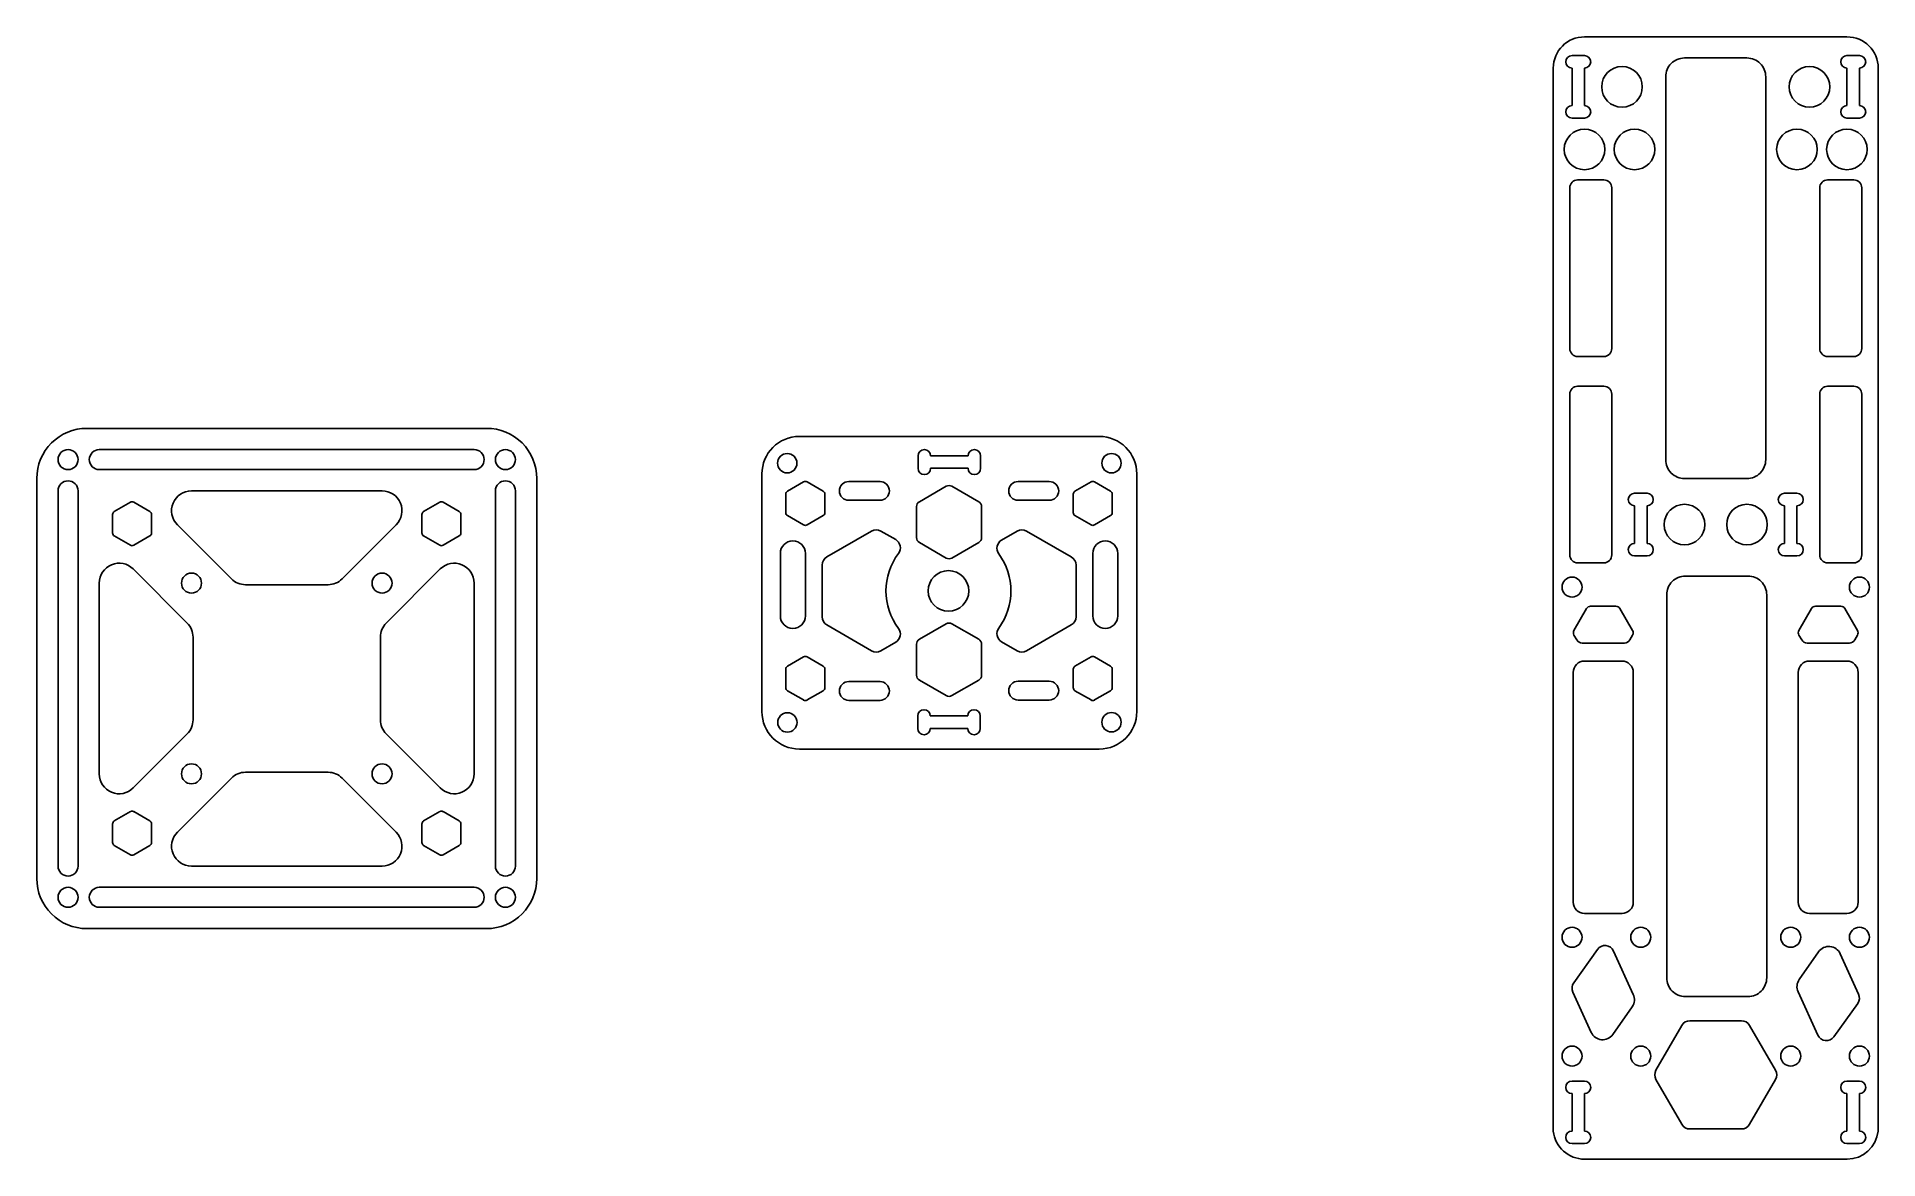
# Model space of a CAD drawing. Header units: millimetres. Extents: x -90 to 205, y -37 to 143.
import ezdxf

# ---------------------------------------------------------------- set-up
doc = ezdxf.new("R2010")
doc.units = ezdxf.units.MM
doc.layers.get('0').update_dxf_attribs({"lineweight": 25, "true_color": 0xffffff})

msp = doc.modelspace()

# ---------------------------------------------------------------- linework, layer by layer
for p, q in [((199.71, 142.61), (157.71, 142.61)), ((155.71, 139.61), (157.71, 139.61)), ((199.71, 139.61), (201.71, 139.61)), ((152.71, -32.39), (152.71, 137.61)), ((155.71, 137.61), (155.71, 131.61)), ((157.71, 131.61), (157.71, 137.61)), ((170.71, 136.23), (170.71, 74.98)), ((186.71, 74.98), (186.71, 136.23)), ((199.71, 137.61), (199.71, 131.61)), ((201.71, 131.61), (201.71, 137.61)), ((204.71, -32.39), (204.71, 137.61)), ((155.71, 129.61), (157.71, 129.61)), ((199.71, 129.61), (201.71, 129.61)), ((155.35, 118.47), (155.35, 92.75)), ((162.07, 92.75), (162.07, 118.47)), ((195.35, 118.47), (195.35, 92.75)), ((202.07, 92.75), (202.07, 118.47)), ((155.35, 85.47), (155.35, 59.75)), ((162.07, 59.75), (162.07, 85.47)), ((195.35, 85.47), (195.35, 59.75)), ((202.07, 59.75), (202.07, 85.47)), ((80.05, 78.71), (32.05, 78.71)), ((-20, 76.6), (-80, 76.6)), ((51.05, 75.61), (51.05, 73.61)), ((53.05, 75.61), (59.05, 75.61)), ((61.05, 75.61), (61.05, 73.61)), ((-20, 73.4), (-80, 73.4)), ((26.05, 72.71), (26.05, 34.71)), ((30.15, 69.96), (32.73, 71.44)), ((33.27, 71.44), (35.85, 69.96)), ((39.95, 71.5), (44.95, 71.5)), ((51.25, 68.26), (55.55, 70.74)), ((59.05, 73.61), (53.05, 73.61)), ((56.45, 70.74), (60.75, 68.26)), ((67.05, 71.5), (72.05, 71.5)), ((76.15, 69.96), (78.73, 71.44)), ((79.27, 71.44), (81.85, 69.96)), ((86.05, 34.71), (86.05, 72.71)), ((-86.6, 10), (-86.6, 70)), ((-83.4, 10), (-83.4, 70)), ((-77.6, 66.7), (-75.02, 68.19)), ((-74.48, 68.19), (-71.9, 66.7)), ((-28.1, 66.7), (-25.52, 68.19)), ((-24.98, 68.19), (-22.4, 66.7)), ((-16.6, 10), (-16.6, 70)), ((-13.4, 10), (-13.4, 70)), ((29.88, 66.51), (29.88, 69.49)), ((36.12, 66.51), (36.12, 69.49)), ((39.95, 68.5), (44.95, 68.5)), ((67.05, 68.5), (72.05, 68.5)), ((75.88, 66.51), (75.88, 69.49)), ((82.12, 66.51), (82.12, 69.49)), ((167.71, 69.61), (165.71, 69.61)), ((189.71, 69.61), (191.71, 69.61)), ((-77.87, 66.24), (-77.87, 63.26)), ((-71.63, 66.24), (-71.63, 63.26)), ((-28.37, 66.24), (-28.37, 63.26)), ((-22.13, 66.24), (-22.13, 63.26)), ((32.73, 64.56), (30.15, 66.04)), ((35.85, 66.04), (33.27, 64.56)), ((50.8, 62.52), (50.8, 67.48)), ((61.2, 62.52), (61.2, 67.48)), ((78.73, 64.56), (76.15, 66.04)), ((81.85, 66.04), (79.27, 64.56)), ((165.71, 67.61), (165.71, 61.61)), ((167.71, 61.61), (167.71, 67.61)), ((189.71, 67.61), (189.71, 61.61)), ((191.71, 61.61), (191.71, 67.61)), ((-75.02, 61.3), (-77.6, 62.79)), ((-71.9, 62.79), (-74.48, 61.3)), ((-25.52, 61.3), (-28.1, 62.79)), ((-22.4, 62.79), (-24.98, 61.3)), ((43.59, 63.57), (36.43, 59.43)), ((47.46, 62.2), (45.09, 63.57)), ((64.41, 62.12), (66.91, 63.57)), ((68.41, 63.57), (75.57, 59.43)), ((29, 50), (29, 60)), ((33, 50), (33, 60)), ((55.55, 59.26), (51.25, 61.74)), ((60.75, 61.74), (56.45, 59.26)), ((79, 50), (79, 60)), ((83, 50), (83, 60)), ((167.71, 59.61), (165.71, 59.61)), ((189.71, 59.61), (191.71, 59.61)), ((35.68, 58.13), (35.68, 49.87)), ((76.32, 58.13), (76.32, 49.87)), ((170.87, 53.38), (170.87, -7.87)), ((186.87, -7.87), (186.87, 53.38)), ((156.02, 47.67), (158.05, 51.18)), ((158.68, 51.55), (162.73, 51.55)), ((165.4, 47.67), (163.37, 51.18)), ((192.02, 47.67), (194.05, 51.18)), ((194.68, 51.55), (198.73, 51.55)), ((201.4, 47.67), (199.37, 51.18)), ((36.43, 48.57), (43.59, 44.43)), ((51.25, 46.26), (55.55, 48.74)), ((56.45, 48.74), (60.75, 46.26)), ((75.57, 48.57), (68.41, 44.43)), ((45.09, 44.43), (47.46, 45.8)), ((50.8, 40.52), (50.8, 45.48)), ((61.2, 40.52), (61.2, 45.48)), ((66.91, 44.43), (64.41, 45.88)), ((156.47, 46.16), (156.02, 46.94)), ((164.1, 45.67), (157.32, 45.67)), ((164.95, 46.16), (165.4, 46.94)), ((192.47, 46.16), (192.02, 46.94)), ((200.1, 45.67), (193.32, 45.67)), ((200.95, 46.16), (201.4, 46.94)), ((29.88, 38.51), (29.88, 41.49)), ((30.15, 41.96), (32.73, 43.44)), ((33.27, 43.44), (35.85, 41.96)), ((36.12, 38.51), (36.12, 41.49)), ((75.88, 38.51), (75.88, 41.49)), ((76.15, 41.96), (78.73, 43.44)), ((79.27, 43.44), (81.85, 41.96)), ((82.12, 38.51), (82.12, 41.49)), ((39.95, 39.5), (44.95, 39.5)), ((55.55, 37.26), (51.25, 39.74)), ((60.75, 39.74), (56.45, 37.26)), ((67.05, 39.55), (72.05, 39.55)), ((155.91, 40.98), (155.91, 4.23)), ((165.51, 4.23), (165.51, 40.98)), ((191.91, 40.98), (191.91, 4.23)), ((201.51, 4.23), (201.51, 40.98)), ((32.73, 36.56), (30.15, 38.04)), ((35.85, 38.04), (33.27, 36.56)), ((39.95, 36.5), (44.95, 36.5)), ((67.05, 36.55), (72.05, 36.55)), ((78.73, 36.56), (76.15, 38.04)), ((81.85, 38.04), (79.27, 36.56)), ((51, 34), (51, 32)), ((53, 34), (59, 34)), ((61, 34), (61, 32)), ((59, 32), (53, 32)), ((80.05, 28.71), (32.05, 28.71)), ((-77.6, 17.21), (-75.02, 18.7)), ((-74.48, 18.7), (-71.9, 17.21)), ((-28.1, 17.21), (-25.52, 18.7)), ((-24.98, 18.7), (-22.4, 17.21)), ((-77.87, 16.74), (-77.87, 13.76)), ((-71.63, 16.74), (-71.63, 13.76)), ((-28.37, 16.74), (-28.37, 13.76)), ((-22.13, 16.74), (-22.13, 13.76)), ((-75.02, 11.81), (-77.6, 13.3)), ((-71.9, 13.3), (-74.48, 11.81)), ((-25.52, 11.81), (-28.1, 13.3)), ((-22.4, 13.3), (-24.98, 11.81)), ((-20, 6.6), (-80, 6.6)), ((-20, 3.4), (-80, 3.4)), ((155.98, -8.66), (159.77, -3.34)), ((162.36, -3.59), (165.52, -10.52)), ((195.17, -3.71), (192.07, -8.14)), ((198.63, -4.03), (201.57, -10.48)), ((158.78, -16.61), (155.84, -10.16)), ((195.05, -17.05), (191.89, -10.12)), ((162.24, -16.93), (165.34, -12.5)), ((182.84, -14.73), (174.57, -14.73)), ((201.43, -11.97), (197.63, -17.3)), ((173.27, -15.48), (169.14, -22.64)), ((184.14, -15.48), (188.27, -22.64)), ((155.71, -24.39), (157.71, -24.39)), ((155.71, -26.39), (155.71, -32.39)), ((157.71, -32.39), (157.71, -26.39)), ((169.14, -24.14), (173.27, -31.3)), ((188.27, -24.14), (184.14, -31.3)), ((199.71, -24.39), (201.71, -24.39)), ((199.71, -26.39), (199.71, -32.39)), ((201.71, -32.39), (201.71, -26.39)), ((182.84, -32.05), (174.57, -32.05)), ((155.71, -34.39), (157.71, -34.39)), ((199.71, -34.39), (201.71, -34.39)), ((199.73, -36.87), (157.73, -36.87))]:
    msp.add_line(p, q)
for points in [[(170.71, 136.23, -0.414214), (173.71, 139.23)], [(183.71, 139.23, -0.414214), (186.71, 136.23)], [(155.35, 118.47, -0.414214), (156.61, 119.73)], [(160.81, 119.73, -0.414214), (162.07, 118.47)], [(195.35, 118.47, -0.414214), (196.61, 119.73)], [(200.81, 119.73, -0.414214), (202.07, 118.47)], [(155.35, 92.75, 0.414214), (156.61, 91.49)], [(160.81, 91.49, 0.414214), (162.07, 92.75)], [(195.35, 92.75, 0.414214), (196.61, 91.49)], [(200.81, 91.49, 0.414214), (202.07, 92.75)], [(155.35, 85.47, -0.414214), (156.61, 86.73)], [(160.81, 86.73, -0.414214), (162.07, 85.47)], [(195.35, 85.47, -0.414214), (196.61, 86.73)], [(200.81, 86.73, -0.414214), (202.07, 85.47)], [(170.71, 74.98, 0.414214), (173.71, 71.98)], [(183.71, 71.98, 0.414214), (186.71, 74.98)], [(38.45, 70, -0.414214), (39.95, 71.5)], [(44.95, 71.5, -0.414214), (46.45, 70)], [(65.55, 70, -0.414214), (67.05, 71.5)], [(72.05, 71.5, -0.414214), (73.55, 70)], [(39.95, 68.5, -0.414214), (38.45, 70)], [(46.45, 70, -0.414214), (44.95, 68.5)], [(67.05, 68.5, -0.414214), (65.55, 70)], [(73.55, 70, -0.414214), (72.05, 68.5)], [(155.35, 59.75, 0.414214), (156.61, 58.49)], [(160.81, 58.49, 0.414214), (162.07, 59.75)], [(195.35, 59.75, 0.414214), (196.61, 58.49)], [(200.81, 58.49, 0.414214), (202.07, 59.75)], [(170.87, 53.38, -0.414214), (173.87, 56.38)], [(183.87, 56.38, -0.414214), (186.87, 53.38)], [(155.91, 40.98, -0.414214), (157.71, 42.78)], [(163.71, 42.78, -0.414214), (165.51, 40.98)], [(191.91, 40.98, -0.414214), (193.71, 42.78)], [(199.71, 42.78, -0.414214), (201.51, 40.98)], [(38.45, 38, -0.414214), (39.95, 39.5)], [(44.95, 39.5, -0.414214), (46.45, 38)], [(65.55, 38.05, -0.414214), (67.05, 39.55)], [(72.05, 39.55, -0.414214), (73.55, 38.05)], [(39.95, 36.5, -0.414214), (38.45, 38)], [(46.45, 38, -0.414214), (44.95, 36.5)], [(67.05, 36.55, -0.414214), (65.55, 38.05)], [(73.55, 38.05, -0.414214), (72.05, 36.55)], [(155.91, 4.23, 0.414214), (157.71, 2.43)], [(163.71, 2.43, 0.414214), (165.51, 4.23)], [(191.91, 4.23, 0.414214), (193.71, 2.43)], [(199.71, 2.43, 0.414214), (201.51, 4.23)], [(170.87, -7.87, 0.414214), (173.87, -10.87)], [(183.87, -10.87, 0.414214), (186.87, -7.87)]]:
    msp.add_lwpolyline(points, format="xyb")
for points in [[(173.71, 139.23), (183.71, 139.23)], [(156.61, 119.73), (160.81, 119.73)], [(196.61, 119.73), (200.81, 119.73)], [(156.61, 91.49), (160.81, 91.49)], [(196.61, 91.49), (200.81, 91.49)], [(156.61, 86.73), (160.81, 86.73)], [(196.61, 86.73), (200.81, 86.73)], [(173.71, 71.98), (183.71, 71.98)], [(38.45, 70), (38.45, 70)], [(46.45, 70), (46.45, 70)], [(65.55, 70), (65.55, 70)], [(73.55, 70), (73.55, 70)], [(156.61, 58.49), (160.81, 58.49)], [(173.87, 56.38), (183.87, 56.38)], [(196.61, 58.49), (200.81, 58.49)], [(157.71, 42.78), (163.71, 42.78)], [(193.71, 42.78), (199.71, 42.78)], [(38.45, 38), (38.45, 38)], [(46.45, 38), (46.45, 38)], [(65.55, 38.05), (65.55, 38.05)], [(73.55, 38.05), (73.55, 38.05)], [(157.71, 2.43), (163.71, 2.43)], [(193.71, 2.43), (199.71, 2.43)], [(173.87, -10.87), (183.87, -10.87)]]:
    msp.add_lwpolyline(points)
for points in [[(-90, 8, 0.414214), (-82, 0), (-18, 0, 0.414214), (-10, 8), (-10, 72, 0.414214), (-18, 80), (-82, 80, 0.414214), (-90, 72)], [(-41.14, 55.93, -0.198912), (-43.39, 55), (-56.61, 55, -0.198912), (-58.86, 55.93), (-67.51, 64.58, -0.668179), (-65.26, 70), (-34.74, 70, -0.668179), (-32.49, 64.58)], [(-65, 33.39, -0.198912), (-65.93, 31.14), (-74.58, 22.49, -0.668179), (-80, 24.74), (-80, 55.26, -0.668179), (-74.58, 57.51), (-65.93, 48.86, -0.198912), (-65, 46.61)], [(-35, 46.61, -0.198912), (-34.07, 48.86), (-25.42, 57.51, -0.668179), (-20, 55.26), (-20, 24.74, -0.668179), (-25.42, 22.49), (-34.07, 31.14, -0.198912), (-35, 33.39)], [(-43.39, 25, -0.198912), (-41.14, 24.07), (-32.49, 15.42, -0.668179), (-34.74, 10), (-65.26, 10, -0.668179), (-67.51, 15.42), (-58.86, 24.07, -0.198912), (-56.61, 25)]]:
    msp.add_lwpolyline(points, format="xyb", close=True)
for centre, radius in [((163.71, 134.61), 3.25), ((193.71, 134.61), 3.25), ((157.71, 124.61), 3.25), ((165.71, 124.61), 3.25), ((191.71, 124.61), 3.25), ((199.71, 124.61), 3.25), ((-85, 75), 1.6), ((-15, 75), 1.6), ((30.1, 74.43), 1.55), ((82, 74.43), 1.55), ((173.71, 64.61), 3.25), ((183.71, 64.61), 3.25), ((29, 60), 0), ((-65.25, 55.25), 1.6), ((-34.75, 55.25), 1.6), ((55.91, 54), 3.25), ((155.71, 54.61), 1.6), ((201.71, 54.61), 1.6), ((30.13, 32.97), 1.55), ((82, 33), 1.55), ((-65.25, 24.75), 1.6), ((-34.75, 24.75), 1.6), ((-85, 5), 1.6), ((-15, 5), 1.6), ((155.71, -1.39), 1.6), ((166.71, -1.39), 1.6), ((190.71, -1.39), 1.6), ((201.71, -1.39), 1.6), ((155.71, -20.39), 1.6), ((166.71, -20.39), 1.6), ((190.71, -20.39), 1.6), ((201.71, -20.39), 1.6)]:
    msp.add_circle(centre, radius)
for centre, radius, start, end in [((157.71, 137.61), 5, 90, 180), ((199.71, 137.61), 5, 0, 90), ((155.71, 138.61), 1, 90, 270), ((157.71, 138.61), 1, 270, 90), ((199.71, 138.61), 1, 90, 270), ((201.71, 138.61), 1, 270, 90), ((155.71, 130.61), 1, 90, 270), ((157.71, 130.61), 1, 270, 90), ((199.71, 130.61), 1, 90, 270), ((201.71, 130.61), 1, 270, 90), ((32.05, 72.71), 6, 90, 180), ((80.05, 72.71), 6, 0, 90), ((-80, 75), 1.6, 90, 270), ((-20, 75), 1.6, 270, 90), ((52.05, 75.61), 1, 0, 180), ((60.05, 75.61), 1, 0, 180), ((-85, 70), 1.6, 0, 180), ((-15, 70), 1.6, 0, 180), ((33, 70.98), 0.54, 60, 120), ((52.05, 73.61), 1, 180, 0), ((56, 69.96), 0.9, 60, 120), ((60.05, 73.61), 1, 180, 0), ((79, 70.98), 0.54, 60, 120), ((-74.75, 67.73), 0.54, 60, 120), ((-25.25, 67.73), 0.54, 60, 120), ((30.42, 69.49), 0.54, 120, 180), ((35.58, 69.49), 0.54, 0, 60), ((51.7, 67.48), 0.9, 120, 180), ((60.3, 67.48), 0.9, 0, 60), ((76.42, 69.49), 0.54, 120, 180), ((81.58, 69.49), 0.54, 0, 60), ((165.71, 68.61), 1, 90, 270), ((167.71, 68.61), 1, 270, 90), ((189.71, 68.61), 1, 90, 270), ((191.71, 68.61), 1, 270, 90), ((-77.33, 66.24), 0.54, 120, 180), ((-72.17, 66.24), 0.54, 0, 60), ((-27.83, 66.24), 0.54, 120, 180), ((-22.67, 66.24), 0.54, 0, 60), ((30.42, 66.51), 0.54, 180, 240), ((35.58, 66.51), 0.54, 300, 0), ((76.42, 66.51), 0.54, 180, 240), ((81.58, 66.51), 0.54, 300, 0), ((-77.33, 63.26), 0.54, 180, 240), ((-72.17, 63.26), 0.54, 300, 0), ((-27.83, 63.26), 0.54, 180, 240), ((-22.67, 63.26), 0.54, 300, 0), ((31, 60), 2, 0, 180), ((33, 65.02), 0.54, 240, 300), ((44.34, 62.27), 1.5, 60, 120), ((46.71, 60.9), 1.5, 323.1228, 60), ((51.7, 62.52), 0.9, 180, 240), ((60.3, 62.52), 0.9, 300, 0), ((65.16, 60.83), 1.5, 120, 216.4066), ((67.66, 62.27), 1.5, 60, 120), ((79, 65.02), 0.54, 240, 300), ((81, 60), 2, 0, 180), ((-74.75, 61.77), 0.54, 240, 300), ((-25.25, 61.77), 0.54, 240, 300), ((37.18, 58.13), 1.5, 120, 180), ((55.91, 54), 10, 143.1228, 216.8772), ((56, 60.04), 0.9, 240, 300), ((55.91, 54), 10, 323.5934, 36.4066), ((74.82, 58.13), 1.5, 0, 60), ((165.71, 60.61), 1, 90, 270), ((167.71, 60.61), 1, 270, 90), ((189.71, 60.61), 1, 90, 270), ((191.71, 60.61), 1, 270, 90), ((158.68, 50.81), 0.735, 90, 150), ((162.73, 50.81), 0.735, 30, 90), ((194.68, 50.81), 0.735, 90, 150), ((198.73, 50.81), 0.735, 30, 90), ((31, 50), 2, 180, 0), ((37.18, 49.87), 1.5, 180, 240), ((46.71, 47.1), 1.5, 300, 36.8772), ((56, 47.96), 0.9, 60, 120), ((65.16, 47.17), 1.5, 143.5934, 240), ((74.82, 49.87), 1.5, 300, 0), ((81, 50), 2, 180, 0), ((156.66, 47.3), 0.735, 150, 210), ((164.76, 47.3), 0.735, 330, 30), ((192.66, 47.3), 0.735, 150, 210), ((200.76, 47.3), 0.735, 330, 30), ((44.34, 45.73), 1.5, 240, 300), ((51.7, 45.48), 0.9, 120, 180), ((60.3, 45.48), 0.9, 0, 60), ((67.66, 45.73), 1.5, 240, 300), ((157.32, 46.65), 0.98, 210, 270), ((164.1, 46.65), 0.98, 270, 330), ((193.32, 46.65), 0.98, 210, 270), ((200.1, 46.65), 0.98, 270, 330), ((30.42, 41.49), 0.54, 120, 180), ((33, 42.98), 0.54, 60, 120), ((35.58, 41.49), 0.54, 0, 60), ((76.42, 41.49), 0.54, 120, 180), ((79, 42.98), 0.54, 60, 120), ((81.58, 41.49), 0.54, 0, 60), ((30.42, 38.51), 0.54, 180, 240), ((35.58, 38.51), 0.54, 300, 0), ((51.7, 40.52), 0.9, 180, 240), ((60.3, 40.52), 0.9, 300, 0), ((76.42, 38.51), 0.54, 180, 240), ((81.58, 38.51), 0.54, 300, 0), ((33, 37.02), 0.54, 240, 300), ((56, 38.04), 0.9, 240, 300), ((79, 37.02), 0.54, 240, 300), ((32.05, 34.71), 6, 180, 270), ((52, 34), 1, 0, 180), ((60, 34), 1, 0, 180), ((80.05, 34.71), 6, 270, 0), ((52, 32), 1, 180, 0), ((60, 32), 1, 180, 0), ((-74.75, 18.23), 0.54, 60, 120), ((-25.25, 18.23), 0.54, 60, 120), ((-77.33, 16.74), 0.54, 120, 180), ((-72.17, 16.74), 0.54, 0, 60), ((-27.83, 16.74), 0.54, 120, 180), ((-22.67, 16.74), 0.54, 0, 60), ((-77.33, 13.76), 0.54, 180, 240), ((-74.75, 12.27), 0.54, 240, 300), ((-72.17, 13.76), 0.54, 300, 0), ((-27.83, 13.76), 0.54, 180, 240), ((-25.25, 12.27), 0.54, 240, 300), ((-22.67, 13.76), 0.54, 300, 0), ((-85, 10), 1.6, 180, 0), ((-15, 10), 1.6, 180, 0), ((-80, 5), 1.6, 90, 270), ((-20, 5), 1.6, 270, 90), ((160.99, -4.21), 1.5, 24.5155, 144.5155), ((196.81, -4.86), 2, 24.5155, 145.0098), ((157.2, -9.53), 1.5, 144.5155, 204.5155), ((193.71, -9.29), 2, 145.0098, 204.5155), ((163.7, -11.35), 2, 325.0098, 24.5155), ((200.21, -11.1), 1.5, 324.5155, 24.5155), ((174.57, -16.23), 1.5, 90, 150), ((182.84, -16.23), 1.5, 30, 90), ((160.6, -15.78), 2, 204.5155, 325.0098), ((196.41, -16.42), 1.5, 204.5155, 324.5155), ((170.44, -23.39), 1.5, 150, 210), ((186.98, -23.39), 1.5, 330, 30), ((155.71, -25.39), 1, 90, 270), ((157.71, -25.39), 1, 270, 90), ((199.71, -25.39), 1, 90, 270), ((201.71, -25.39), 1, 270, 90), ((157.68, -31.87), 5, 185.9647, 270.5691), ((155.71, -33.39), 1, 90, 270), ((157.71, -33.39), 1, 270, 90), ((174.57, -30.55), 1.5, 210, 270), ((182.84, -30.55), 1.5, 270, 330), ((199.71, -33.39), 1, 90, 270), ((199.73, -31.87), 5, 269.9485, 354.0325), ((201.71, -33.39), 1, 270, 90)]:
    msp.add_arc(centre, radius, start, end)

doc.saveas('drawing.dxf')
